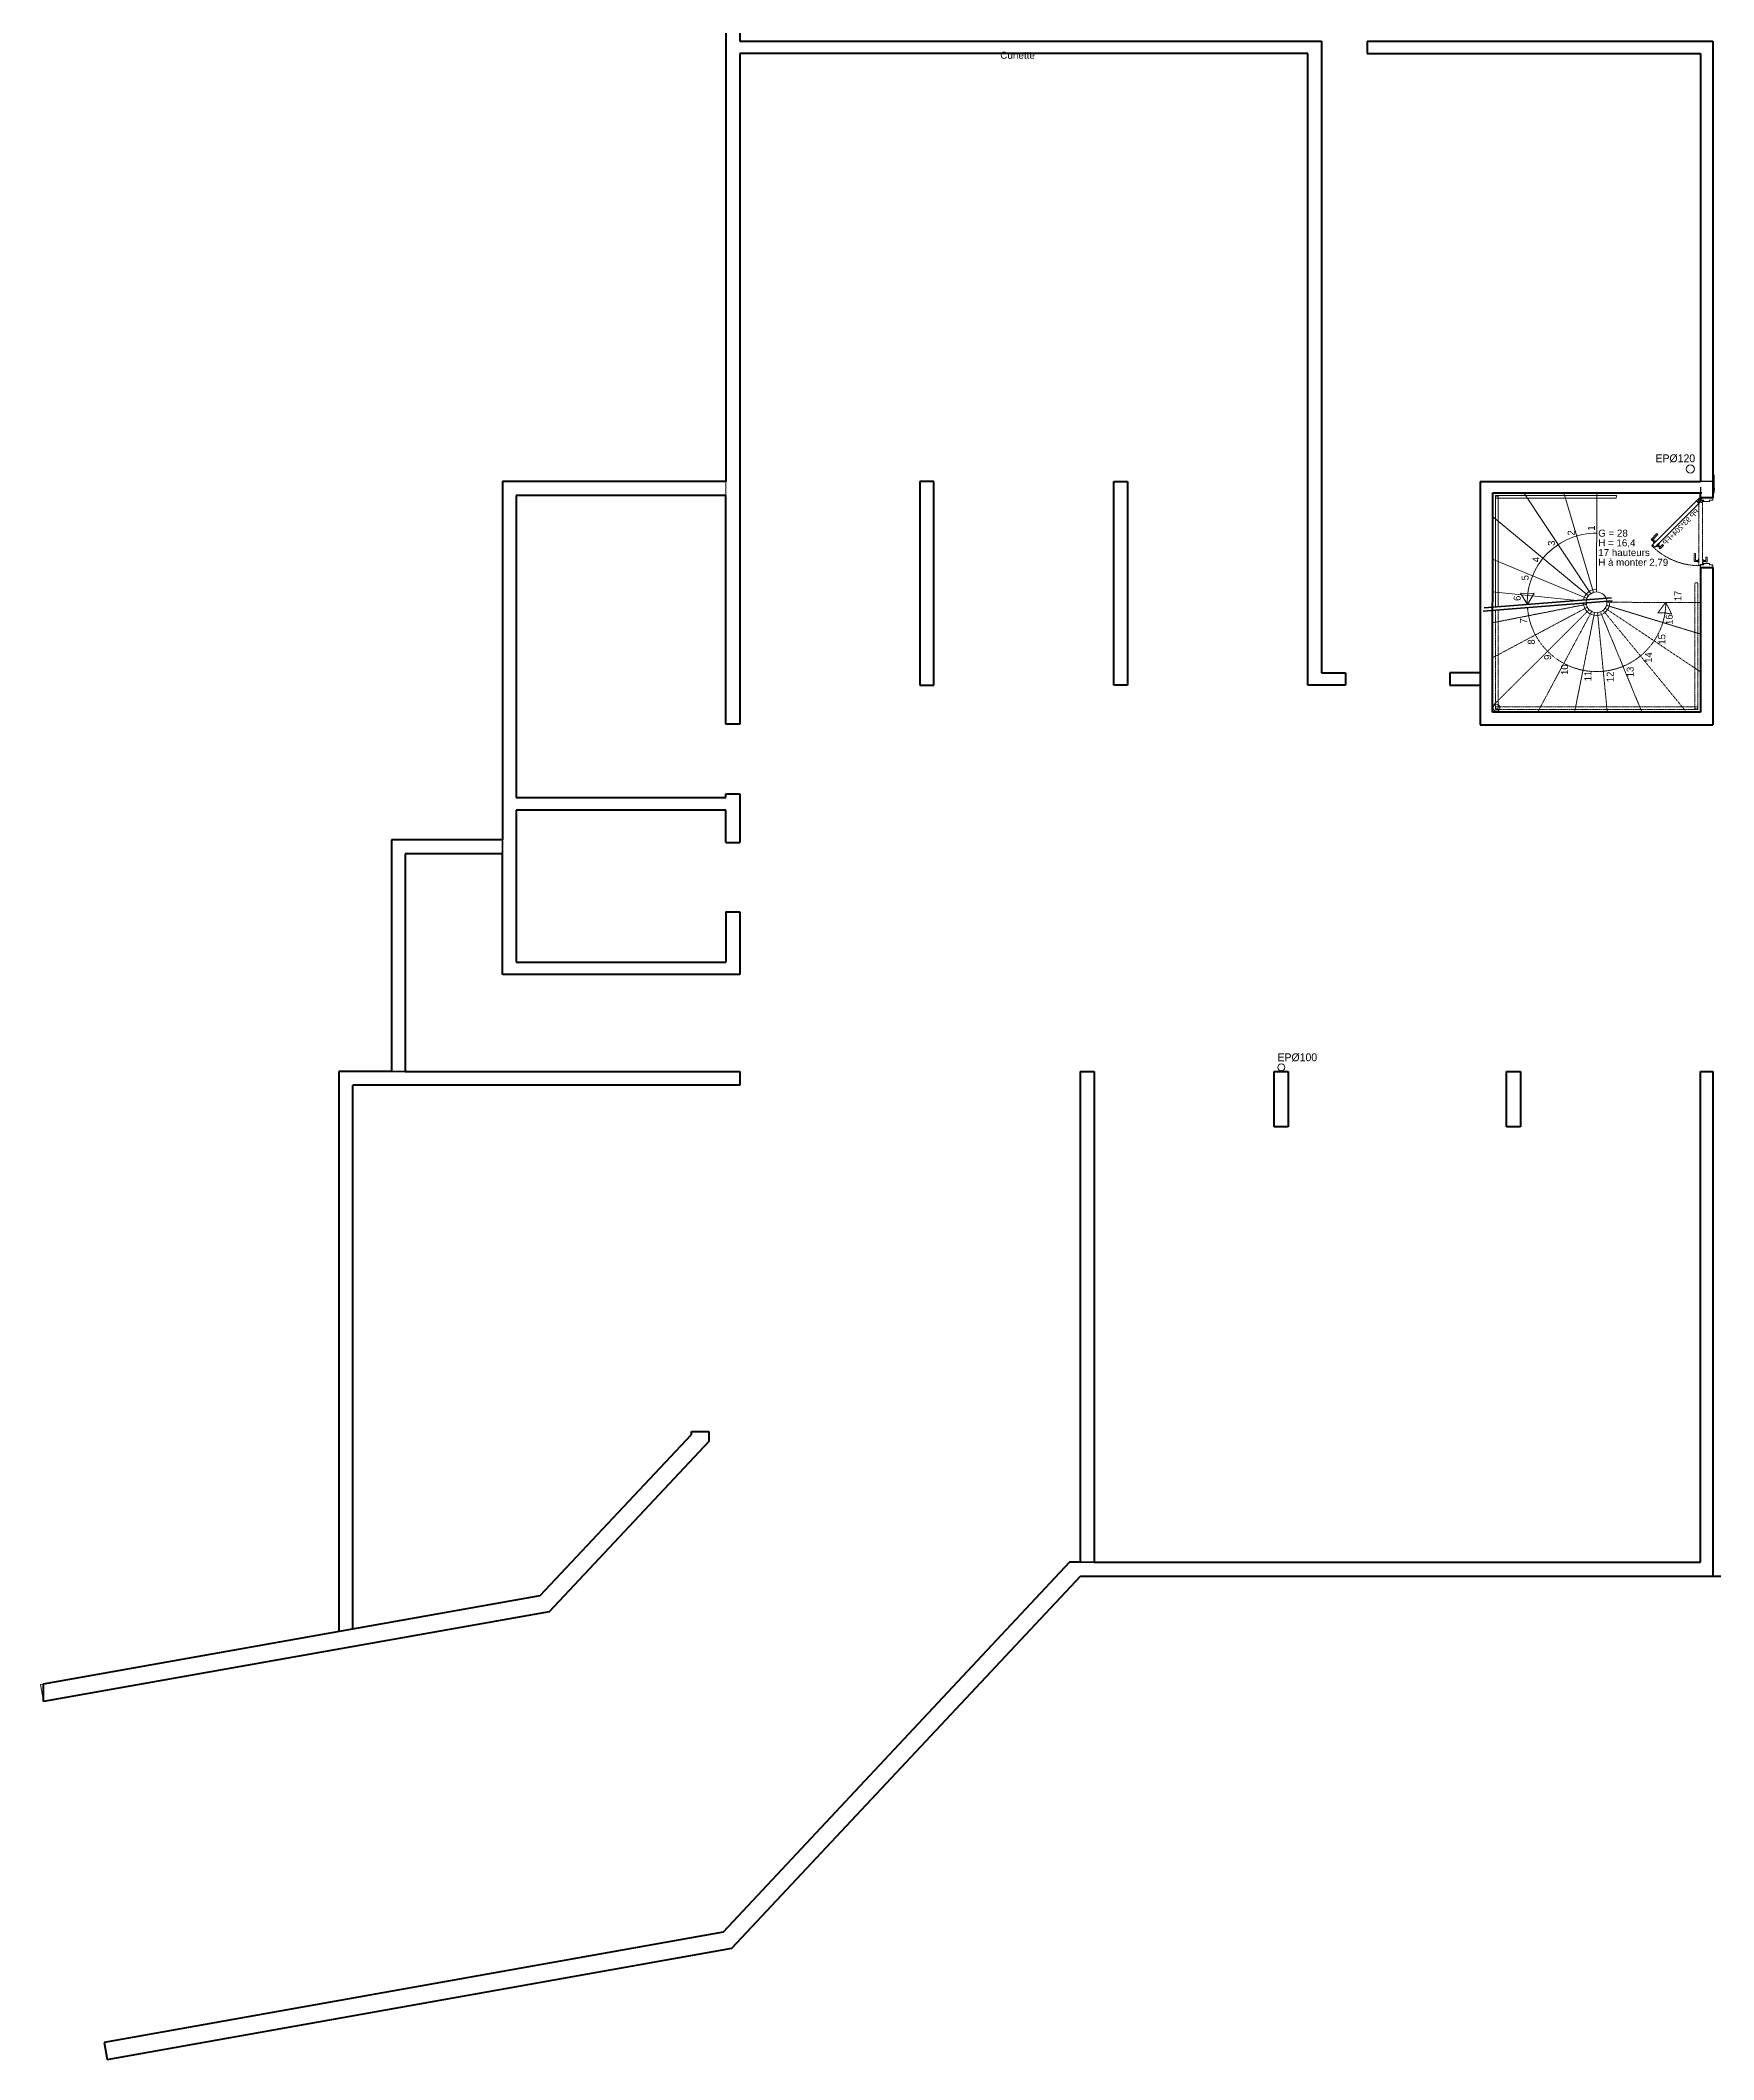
# Model space of a CAD drawing. Header units: centimetres. Extents: x 16433 to 114398, y -50094 to -12305.
# Drawn here: x 38972 to 41388, y -33911 to -30996 of the extents above; entities that cross this region are included whole.
import ezdxf

# ---------------------------------------------------------------- set-up
doc = ezdxf.new("R2010")
doc.units = ezdxf.units.CM
doc.header["$LTSCALE"] = 0.5
doc.linetypes.add('Style de ligne -16', pattern=[0.192476, 0.123031, -0.069444])
doc.layers.get('0').update_dxf_attribs({"linetype": 'CONTINUOUS'})
doc.layers.add('01_murs_coup', color=5, linetype='CONTINUOUS', lineweight=60)
doc.layers.add('3-BAT C-Niveau -2', color=7, linetype='CONTINUOUS')
doc.styles.add('Century Gothic', font='GOTHIC.TTF')
doc.styles.add('Futura Book', font='')
doc.styles.add('Futura Std Book', font='')
doc.styles.add('Helvetica', font='')
doc.styles.get('Futura Book').set_extended_font_data('Futura Book')
doc.styles.get('Futura Std Book').set_extended_font_data('Futura Std Book')
doc.styles.get('Helvetica').set_extended_font_data('Helvetica')

# ---------------------------------------------------------------- blocks, each defined once
blk = doc.blocks.new('Groupe-148-1')
at = {"color": 7, "linetype": 'Continuous', "lineweight": 5}
blk.add_circle((13357.1, -46048.5), 5, dxfattribs=at)
blk = doc.blocks.new('Groupe-149-1')
at = {"color": 7}
blk.add_blockref('Groupe-148-1', (0, 0), dxfattribs=at)
at = {"color": 7, "insert": (13376, -46039.3), "char_height": 11.327, "width": 67.21, "attachment_point": 1, "rotation": 280.7236, "line_spacing_factor": 0.962448, "style": 'Futura Std Book'}
blk.add_mtext('\\pt10.767,21.907,32.861,43.815,54.768;EPØ100', dxfattribs=at)
blk = doc.blocks.new('Groupe-157-1')
at = {"color": 7, "linetype": 'Continuous', "lineweight": 13}
for p, q in [((14313.8, -46501.5), (14288.1, -46506.3)), ((14314.1, -46503.4), (14288.5, -46508.3))]:
    blk.add_line(p, q, dxfattribs=at)
at = {"color": 7, "linetype": 'Continuous', "lineweight": 13, "flags": 128}
blk.add_lwpolyline([(14294.7, -46505.1), (14295.1, -46507.1), (14288.5, -46508.3), (14288.1, -46506.3)], close=True, dxfattribs=at)
at = {"color": 7, "linetype": 'Continuous', "lineweight": 25, "flags": 128}
blk.add_lwpolyline([(14313.8, -46501.5), (14310.2, -46502.2), (14310.5, -46504.1), (14314.1, -46503.4)], dxfattribs=at)
blk = doc.blocks.new('Groupe-194-1')
at = {"color": 7, "linetype": 'Continuous', "lineweight": 5}
for p, q in [((13339.8, -45235.6), (13343.5, -45255.3)), ((13202.2, -45261.7), (13205.9, -45281.3))]:
    blk.add_line(p, q, dxfattribs=at)
blk = doc.blocks.new('Groupe-198-1')
at = {"color": 7, "linetype": 'Continuous', "lineweight": 5}
blk.add_circle((14315.8, -46467.9), 6, dxfattribs=at)
at = {"color": 7, "insert": (14327.2, -46414.6), "char_height": 11.327, "width": 67.21, "attachment_point": 1, "rotation": 280.7236, "line_spacing_factor": 0.962448, "style": 'Futura Std Book'}
blk.add_mtext('\\pt10.767,21.828,32.736,43.645,54.564,65.473,76.381,87.301;EPØ120', dxfattribs=at)
blk = doc.blocks.new('Porte 93 +FP')
at = {"color": 7, "linetype": 'Continuous', "lineweight": 5}
blk.add_line((1.2, 8.6), (1.2, 9.5), dxfattribs=at)
at = {"color": 7, "linetype": 'Continuous', "lineweight": 18}
blk.add_line((8.2, 11.3), (4.6, 14.8), dxfattribs=at)
at = {"color": 8, "linetype": 'Style de ligne -16', "lineweight": 18, "true_color": 0x808080}
blk.add_line((6.8, 6.1), (6.8, 11.1), dxfattribs=at)
at = {"color": 7, "linetype": 'Continuous', "lineweight": 13, "flags": 128}
for points in [[(1.6, 11.8), (2.6, 10.7), (3.9, 12), (6.4, 9.5), (71.5, 74.6), (69, 77.1), (70.3, 78.3), (69.2, 79.4)], [(0, -9), (0, 9), (3.6, 9), (3.6, 4.2), (4.1, 4.2), (4.1, 5.3), (5.4, 5.3), (5.4, -4.2), (3.6, -4.2), (3.6, -9)], [(100.5, 9), (97, 9), (97, 4.2), (96.5, 4.2), (96.5, 5.3), (95.2, 5.3), (95.2, -4.2), (97, -4.2), (97, -9), (100.5, -9)]]:
    blk.add_lwpolyline(points, close=True, dxfattribs=at)
at = {"color": 7, "linetype": 'Continuous', "lineweight": 18, "flags": 128}
for points in [[(60.2, 80.3), (61.6, 78.8), (53.1, 70.3), (51.7, 71.8)], [(61.4, 78.7), (64.2, 75.9), (63.1, 74.8), (60.3, 77.6)], [(65.3, 77), (66.1, 76.3), (62.7, 72.9), (62, 73.7)], [(67, 68.6), (66.3, 69.4), (69.6, 72.7), (70.4, 71.9)], [(69, 62.2), (67.6, 63.6), (72.5, 68.6), (74, 67.2)], [(70.9, 67), (68.2, 69.8), (69.2, 70.8), (72, 68.1)], [(3.6, 4.3), (3.6, 5.8), (3.8, 5.9), (4.5, 5.9), (4.9, 5.5), (4.9, 5.4), (4, 5.4), (4, 4.3)], [(4.4, 11.5), (5, 12.1), (6.4, 10.8), (5.7, 10.2)], [(96.9, 4.3), (96.9, 5.8), (96.7, 5.9), (96.1, 5.9), (95.6, 5.5), (95.6, 5.4), (96.6, 5.4), (96.6, 4.3)]]:
    blk.add_lwpolyline(points, close=True, dxfattribs=at)
at = {"color": 7, "linetype": 'Continuous', "lineweight": 5, "flags": 128}
for points in [[(0.5, 9), (2.5, 9), (2.5, 8.6), (0.5, 8.6)], [(0.6, 8.6), (1.2, 8.6), (1.2, 6.9), (0.6, 6.9)], [(1.2, 8.6), (1.8, 8.6), (1.8, 6.9), (1.2, 6.9)]]:
    blk.add_lwpolyline(points, close=True, dxfattribs=at)
for points in [[(0.8, 9), (0.8, 9.8, 0.143165), (1.2, 9.7, 0.143165), (1.6, 9.8), (1.6, 9)], [(2.3, 11), (1.9, 10.5, 0.143165), (1.7, 10.9, 0.143165), (1.3, 11.1), (1.8, 11.5)], [(2.4, 10), (1.8, 10, 0.143165), (1.9, 10.4, 0.143165), (1.8, 10.8), (2.4, 10.8)]]:
    blk.add_lwpolyline(points, format="xyb", close=True, dxfattribs=at)
at = {"color": 8, "linetype": 'Style de ligne -16', "lineweight": 18, "true_color": 0x808080, "flags": 128}
for points in [[(2.4, 11.1), (2.4, 9.6), (4.2, 9.6), (4.2, 6.1), (96.3, 6.1), (96.3, 9.6), (98.1, 9.6), (98.1, 11.1)], [(4.2, 8.9), (5.2, 8.9), (5.2, 7), (4.2, 7)], [(80.3, 16.1), (80.3, 18.1), (92.3, 18.1), (92.3, 16.1)], [(85.8, -0.9), (85.8, 1.1), (92.8, 1.1), (92.8, -0.9)], [(88.9, 11.1), (88.9, 12.2), (93.6, 12.2), (93.6, 11.1)], [(88.9, 5), (88.9, 6.1), (93.6, 6.1), (93.6, 5)], [(90.5, 12.2), (90.5, 16.1), (92, 16.1), (92, 12.2)], [(90.5, 1.1), (90.5, 5), (92, 5), (92, 1.1)]]:
    blk.add_lwpolyline(points, close=True, dxfattribs=at)
blk.add_lwpolyline([(3.9, 9), (3.4, 9.2), (2.5, 9.2), (2.5, 9.5), (3.3, 9.5), (4, 9.2), (4, 9)], dxfattribs=at)
at = {"color": 7, "linetype": 'Continuous', "lineweight": 18, "flags": 128}
blk.add_lwpolyline([(4.1, 11.4), (3.6, 11.1), (3, 10.5), (2.8, 10.7), (3.3, 11.2), (4, 11.5), (4.1, 11.4)], dxfattribs=at)
at = {"color": 7, "linetype": 'Continuous', "lineweight": 5}
for radius in [0.689, 0.429]:
    blk.add_circle((1.2, 10.4), radius, dxfattribs=at)
at = {"color": 8, "linetype": 'Style de ligne -16', "lineweight": 18, "true_color": 0x808080}
blk.add_arc((1.2, 10.4), 96.9, 0.4199, 44.5328, dxfattribs=at)
at = {"color": 7, "insert": (15.1, 15.5), "char_height": 7.552, "width": 89.757, "attachment_point": 1, "rotation": 45, "line_spacing_factor": 0.962448, "style": 'Futura Book'}
blk.add_mtext('\\pt26.348,52.273;PP 93*204+FP', dxfattribs=at)
blk = doc.blocks.new('Groupe-141-1')
at = {"color": 7, "linetype": 'Style de ligne -16', "lineweight": 13}
for p, q in [((14120.1, -46468.9), (14103, -46460.5)), ((14103, -46460.5), (14104.8, -46470.4)), ((14105, -46480.4), (14104.8, -46470.4)), ((14120.1, -46468.9), (14105, -46480.4))]:
    blk.add_line(p, q, dxfattribs=at)
blk = doc.blocks.new('Groupe-142-1')
at = {"color": 7, "linetype": 'Continuous', "lineweight": 13}
for p, q in [((14080, -46273.1), (14094, -46260.3)), ((14094, -46260.3), (14095.1, -46270.2)), ((14080, -46273.1), (14097.7, -46279.8)), ((14097.7, -46279.8), (14095.1, -46270.2))]:
    blk.add_line(p, q, dxfattribs=at)
blk = doc.blocks.new('Groupe-143-1')
at = {"color": 7, "linetype": 'Continuous', "lineweight": 13}
for p, q in [((14108.7, -46357.6), (14195.2, -46200.3)), ((14099, -46342.9), (14088.4, -46220.5)), ((14104.6, -46356.1), (14135, -46211.7)), ((14112.2, -46360.3), (14237.4, -46238.1)), ((14114.8, -46363.8), (14248.1, -46294.7)), ((14116.5, -46367.9), (14257.1, -46341.8))]:
    blk.add_line(p, q, dxfattribs=at)
at = {"color": 7, "linetype": 'Style de ligne -16', "lineweight": 13}
for p, q in [((14095.9, -46356.8), (14044.6, -46228.8)), ((14089.1, -46362.3), (13926.7, -46251.2)), ((14092.1, -46359), (13995.1, -46238.2)), ((14086.9, -46366.1), (13929.6, -46316.6)), ((14086.5, -46370.6), (13939.6, -46369)), ((14087.1, -46374.9), (13948.4, -46415.5)), ((14088.9, -46378.9), (13957.7, -46464.7)), ((14091.8, -46382.2), (13969.7, -46528.1)), ((14095.3, -46385.1), (14030.8, -46536.8)), ((14099.9, -46385.6), (14084.4, -46526.6)), ((14104.3, -46385.5), (14129.4, -46518.1))]:
    blk.add_line(p, q, dxfattribs=at)
at = {"color": 7, "linetype": 'Continuous', "lineweight": 35}
for p, q in [((14058.7, -46212.1), (14107.9, -46392.4)), ((14063.6, -46212.8), (14112, -46390.5))]:
    blk.add_line(p, q, dxfattribs=at)
at = {"color": 7, "linetype": 'Continuous', "lineweight": 13, "flags": 128}
blk.add_lwpolyline([(14067.9, -46228.5), (14224.9, -46198.7), (14225.6, -46202.7), (14068.9, -46232.4)], dxfattribs=at)
blk.add_lwpolyline([(14254.4, -46370.8), (14221.9, -46199.3), (14225.9, -46198.6), (14258.4, -46370.1)], close=True, dxfattribs=at)
at = {"color": 7, "linetype": 'Style de ligne -16', "lineweight": 13, "flags": 128}
blk.add_lwpolyline([(14064.5, -46233.2), (13924, -46259.8), (13923.2, -46255.9), (14063.4, -46229.3)], dxfattribs=at)
for points in [[(13976.6, -46543), (13922.3, -46256.1), (13926.2, -46255.4), (13980.6, -46542.2)], [(13977.6, -46542.8), (13976.9, -46538.9), (14155.4, -46505), (14156.1, -46509)]]:
    blk.add_lwpolyline(points, close=True, dxfattribs=at)
at = {"color": 7, "linetype": 'Continuous', "lineweight": 13}
blk.add_circle((14101.5, -46370.7), 15, dxfattribs=at)
at = {"color": 7, "linetype": 'Style de ligne -16', "lineweight": 13}
blk.add_arc((14101.5, -46370.7), 100, 104.9694, 280.7243, dxfattribs=at)
at = {"color": 7, "linetype": 'Continuous', "lineweight": 13}
blk.add_arc((14101.5, -46370.7), 100, 10.5295, 102.3869, dxfattribs=at)
at = {"color": 7, "linetype": 'Continuous', "lineweight": 5}
for start, end in [(103.8165, 280.7243), (10.5295, 90.0534)]:
    blk.add_arc((14101.5, -46370.7), 19, start, end, dxfattribs=at)
at = {"color": 7}
for name in ['Groupe-142-1', 'Groupe-141-1']:
    blk.add_blockref(name, (0, 0), dxfattribs=at)
at = {"color": 7, "char_height": 10.106, "attachment_point": 1, "rotation": 11.3343, "line_spacing_factor": 1.026243, "style": 'Century Gothic'}
for s, insert, width in [('\\pt3.6249,7.0931,10.641,14.188;6', (14081.2, -46252.8), 7.82), ('\\pt3.6249,7.0931,10.641;5', (14112.5, -46258.5), 7.82), ('\\pt3.6249,7.0931,10.641,14.188,17.735;8', (14023.1, -46284.6), 17.303), ('\\pt3.6249,7.0931,10.641,14.188;7', (14050.9, -46268.1), 7.82), ('\\pt3.6249,7.2568,10.641,14.188;4', (14141.1, -46269), 7.82), ('\\pt3.6249,6.6525,9.9793,13.309,16.634;3', (14168.5, -46286.6), 7.82), ('\\pt3.6249,7.0931,10.641,14.188,17.735,21.282;9', (14005.8, -46311.8), 7.82), ('\\pt3.6249,7.2568,10.682,14.249;2', (14188.5, -46311.8), 7.82), ('\\pt3.6249,7.0931,10.641,14.188,17.735,21.282;10', (13989, -46340), 15.641), ('\\pt3.6249,7.2568,10.682;1', (14200.8, -46339.2), 7.82), ('\\pt3.6249,7.0931,10.641,14.188,17.735,21.282;11', (13986.2, -46374.7), 15.641), ('\\pt3.6249,7.0931,10.641,14.188,17.735,21.282;12', (13991, -46406.6), 15.641), ('\\pt3.6249,7.0931,10.641,14.188,17.735,21.282;13', (14003.3, -46433.6), 15.641), ('\\pt3.6249,7.0931,10.641,14.188,17.735,21.282;14', (14028.8, -46455.7), 15.641), ('\\pt3.6249,7.0931,10.641,14.188,17.735,21.282;15', (14058.2, -46469.9), 15.641), ('\\pt3.6249,7.0931,10.641,14.188,17.735,21.282;16', (14088.1, -46475), 15.641), ('\\pt3.6249,7.4448,11.167,14.886,18.615;17', (14124, -46480.8), 15.641)]:
    blk.add_mtext(s, dxfattribs=dict(at, insert=insert, width=width))

msp = doc.modelspace()

# ---------------------------------------------------------------- linework, layer by layer
at = {"color": 7, "linetype": 'Continuous', "lineweight": 25}
for p, q in [((41050.773, -31633.45), (41050.773, -31984.459)), ((41050.773, -31633.45), (41050.773, -31984.459)), ((41068.773, -31649.454), (41068.773, -31966.459)), ((41068.773, -31649.454), (41068.773, -31966.459)), ((41368.772, -31641.523), (41368.772, -31649.521)), ((41368.772, -31656.655), (41368.772, -31649.521)), ((41368.772, -31656.655), (41368.772, -31659.523)), ((41386.772, -31656.655), (41368.772, -31656.655)), ((41386.772, -31656.655), (41386.771, -31633.525)), ((41386.772, -31656.655), (41386.771, -31633.525)), ((41368.774, -31966.459), (41368.772, -31757.182)), ((41386.772, -31757.182), (41368.772, -31757.182)), ((41368.774, -31966.459), (41368.772, -31757.182)), ((41386.774, -31984.459), (41386.772, -31757.182)), ((41386.774, -31984.459), (41386.772, -31757.182)), ((41068.773, -31966.459), (41368.774, -31966.459)), ((41068.773, -31966.459), (41368.774, -31966.459)), ((41050.773, -31984.459), (41386.774, -31984.459)), ((41050.773, -31984.459), (41386.774, -31984.459))]:
    msp.add_line(p, q, dxfattribs=at)
at = {"color": 7, "linetype": 'Continuous', "lineweight": 18}
for p, q in [((41050.773, -31633.45), (41386.771, -31633.525)), ((41068.773, -31649.454), (41368.772, -31649.521))]:
    msp.add_line(p, q, dxfattribs=at)
at = {"color": 7, "linetype": 'Continuous', "lineweight": 5}
for p, q in [((41050.773, -31633.45), (41386.771, -31633.525)), ((41068.773, -31649.454), (41368.772, -31649.521))]:
    msp.add_line(p, q, dxfattribs=at)
at = {"layer": '01_murs_coup'}
for p, q in [((39961.786, -30909.435), (39961.786, -31633.45)), ((39981.786, -30927.435), (39981.786, -30997.435)), ((39981.786, -30997.435), (40821.786, -30997.435)), ((40801.786, -31015.435), (39981.786, -31015.435)), ((39981.786, -31015.435), (39981.786, -31983.578)), ((40801.786, -31927.452), (40801.786, -31015.435)), ((40821.786, -30997.435), (40821.786, -31909.452)), ((40887.536, -30997.435), (40887.536, -31015.435)), ((40887.536, -30997.435), (41386.759, -30997.435)), ((40887.536, -31015.435), (41368.909, -31015.435)), ((41368.909, -31015.435), (41368.771, -31633.433)), ((41386.759, -30997.435), (41386.772, -31656.655)), ((39961.786, -31633.45), (39639.171, -31633.45)), ((39639.171, -31633.45), (39639.171, -32150.537)), ((39961.786, -31653.45), (39659.171, -31653.45)), ((39659.171, -31653.45), (39659.171, -32089.655)), ((39961.786, -31983.578), (39961.786, -31653.45)), ((40241.786, -31633.307), (40241.786, -31927.455)), ((40261.786, -31633.307), (40241.786, -31633.307)), ((40261.786, -31927.455), (40261.786, -31633.307)), ((40521.786, -31633.307), (40541.786, -31633.307)), ((40521.786, -31927.455), (40521.786, -31633.307)), ((40541.786, -31633.307), (40541.786, -31927.455)), ((41368.622, -31633.521), (41050.773, -31633.521)), ((41050.773, -31633.521), (41050.773, -31984.459)), ((41068.773, -31966.459), (41068.843, -31649.454)), ((41068.843, -31649.454), (41370.83, -31649.452)), ((41368.772, -31656.655), (41368.773, -31649.521)), ((41386.772, -31656.655), (41368.772, -31656.655)), ((41368.772, -31757.182), (41368.774, -31966.459)), ((41368.772, -31757.182), (41386.772, -31757.182)), ((41386.772, -31757.182), (41386.772, -31984.459)), ((40821.786, -31909.452), (40856.402, -31909.452)), ((40856.402, -31909.452), (40856.402, -31927.452)), ((41050.773, -31909.452), (41006.954, -31909.452)), ((41006.954, -31909.452), (41006.954, -31927.452)), ((40241.786, -31927.455), (40261.786, -31927.455)), ((40541.786, -31927.455), (40521.786, -31927.455)), ((40856.402, -31927.452), (40801.786, -31927.452)), ((41006.954, -31927.452), (41050.773, -31927.452)), ((41368.774, -31966.459), (41068.773, -31966.459)), ((39981.786, -31983.578), (39961.786, -31983.578)), ((41050.773, -31984.459), (41386.774, -31984.459)), ((39659.171, -32089.655), (39961.786, -32089.655)), ((39961.786, -32089.655), (39961.786, -32084.106)), ((39961.786, -32084.106), (39981.786, -32084.106)), ((39981.786, -32084.106), (39981.786, -32154.155)), ((39961.786, -32107.655), (39659.171, -32107.655)), ((39659.171, -32107.655), (39659.171, -32326.915)), ((39961.786, -32154.155), (39961.786, -32107.655)), ((39639.171, -32150.537), (39478.924, -32150.537)), ((39478.924, -32150.537), (39478.924, -32484.915)), ((39639.171, -32170.537), (39498.924, -32170.537)), ((39498.924, -32170.537), (39498.924, -32484.915)), ((39639.171, -32344.915), (39639.171, -32170.537)), ((39961.786, -32154.155), (39981.786, -32154.155)), ((39961.786, -32254.682), (39981.786, -32254.682)), ((39961.786, -32254.682), (39961.786, -32326.915)), ((39981.786, -32254.682), (39981.786, -32344.915)), ((39659.171, -32326.915), (39961.786, -32326.915)), ((39981.786, -32344.915), (39639.171, -32344.915)), ((39478.924, -32484.915), (39403.034, -32484.915)), ((39403.034, -32484.915), (39403.034, -33293.37)), ((39498.924, -32484.915), (39981.786, -32485.106)), ((39981.786, -32484.915), (39981.786, -32504.915)), ((40473.371, -32484.915), (40493.371, -32484.915)), ((40473.371, -32484.915), (40473.371, -33193.435)), ((40493.371, -32484.915), (40493.371, -33193.435)), ((40753.371, -32484.915), (40773.371, -32484.915)), ((40753.371, -32564.915), (40753.371, -32484.915)), ((40773.371, -32484.915), (40773.374, -32564.915)), ((41088.786, -32484.915), (41108.786, -32484.915)), ((41088.786, -32564.915), (41088.786, -32484.915)), ((41108.786, -32484.915), (41108.788, -32564.915)), ((41368.786, -33193.435), (41368.786, -32484.915)), ((41368.786, -32484.915), (41386.786, -32484.915)), ((41386.786, -32484.915), (41386.786, -33213.435)), ((39981.786, -32504.915), (39423.034, -32504.915)), ((39423.034, -33289.814), (39423.034, -32504.915)), ((40773.374, -32564.915), (40753.371, -32564.915)), ((41108.788, -32564.915), (41088.786, -32564.915)), ((39693.899, -33241.657), (39912.022, -33009.149)), ((39937.022, -33019.04), (39706.45, -33264.817)), ((39912.022, -33009.149), (39912.022, -33004.915)), ((39912.022, -33004.915), (39937.022, -33004.915)), ((39937.022, -33004.915), (39937.022, -33019.04)), ((40458.042, -33193.435), (39957.645, -33727.415)), ((40473.371, -33193.435), (40458.042, -33193.435)), ((40493.371, -33193.435), (41368.786, -33193.435)), ((39970.209, -33750.568), (40473.561, -33213.435)), ((40473.561, -33213.435), (44115.891, -33213.435)), ((38976.503, -33369.203), (39693.899, -33241.657)), ((39706.45, -33264.817), (38976.503, -33394.595)), ((38976.503, -33394.595), (38976.503, -33369.203)), ((39957.645, -33727.415), (39064.025, -33886.867)), ((39068.416, -33911.478), (39970.209, -33750.568)), ((39064.025, -33886.867), (39068.416, -33911.478))]:
    msp.add_line(p, q, dxfattribs=at)
at = {"layer": '3-BAT C-Niveau -2', "color": 7, "linetype": 'Continuous', "lineweight": 18}
for p, q in [((39961.786, -31983.578), (39961.786, -30909.435)), ((39961.786, -32089.655), (39961.786, -32084.106)), ((39961.786, -32154.155), (39961.786, -32107.655)), ((39937.022, -33019.04), (39706.45, -33264.817)), ((39937.022, -33004.915), (39937.022, -33019.04)), ((40473.561, -33213.435), (39970.209, -33750.568)), ((39706.45, -33264.817), (38976.503, -33394.595)), ((39970.209, -33750.568), (39068.416, -33911.478))]:
    msp.add_line(p, q, dxfattribs=at)
at = {"layer": '3-BAT C-Niveau -2', "color": 7, "linetype": 'Continuous', "lineweight": 5}
for p, q in [((39961.786, -31631.45), (39961.786, -30909.435)), ((39981.786, -30997.435), (39981.786, -30927.435)), ((39981.786, -31983.578), (39981.786, -31015.435)), ((40529.286, -31015.455), (40534.286, -31015.455)), ((40801.786, -31927.452), (40801.786, -31015.435)), ((40821.786, -31909.452), (40821.786, -30997.435)), ((39639.171, -32251.915), (39639.171, -31633.45)), ((39639.171, -31633.45), (39961.786, -31633.45)), ((39659.171, -31653.45), (39961.786, -31653.45)), ((39659.171, -32089.655), (39659.171, -31653.45)), ((39961.786, -31633.45), (39961.786, -31651.45)), ((39961.786, -31633.45), (39961.786, -31653.45)), ((39961.786, -31983.578), (39961.786, -31653.45)), ((40261.786, -31633.307), (40241.786, -31633.307)), ((40241.786, -31927.455), (40241.786, -31633.307)), ((40261.786, -31927.455), (40261.786, -31633.307)), ((40541.786, -31633.307), (40521.786, -31633.307)), ((40521.786, -31927.455), (40521.786, -31633.307)), ((40541.786, -31927.455), (40541.786, -31633.307)), ((40261.786, -31927.455), (40241.786, -31927.455)), ((40541.786, -31927.455), (40521.786, -31927.455)), ((39981.786, -31983.578), (39961.786, -31983.578)), ((39981.786, -32084.106), (39961.786, -32084.106)), ((39961.786, -32089.655), (39961.786, -32084.106)), ((39981.786, -32154.155), (39981.786, -32084.106)), ((39659.171, -32326.915), (39659.171, -32107.655)), ((39961.786, -32154.155), (39961.786, -32107.655)), ((39639.171, -32150.537), (39478.924, -32150.537)), ((39478.924, -32150.537), (39478.924, -32484.724)), ((39639.171, -32170.537), (39498.924, -32170.537)), ((39498.924, -32170.537), (39498.924, -32484.724)), ((39639.171, -32344.915), (39639.171, -32271.915)), ((39403.034, -32484.915), (39403.034, -33293.37)), ((39639.171, -32484.915), (39403.034, -32484.915)), ((39961.786, -32484.915), (39659.171, -32484.915)), ((40493.371, -32484.915), (40473.371, -32484.915)), ((40473.371, -33193.435), (40473.371, -32484.915)), ((40493.371, -33193.435), (40493.371, -32484.915)), ((40773.371, -32484.915), (40753.371, -32484.915)), ((40753.371, -32564.915), (40753.371, -32484.915)), ((40773.371, -32564.915), (40773.371, -32484.915)), ((41108.786, -32484.915), (41088.786, -32484.915)), ((41088.786, -32564.915), (41088.786, -32484.915)), ((41108.786, -32564.915), (41108.786, -32484.915)), ((39423.034, -32504.915), (39423.034, -33289.814)), ((39981.786, -32504.915), (39423.034, -32504.915)), ((40493.371, -32517.434), (40493.371, -32522.434)), ((41088.786, -32517.434), (41088.786, -32522.434)), ((40773.371, -32564.915), (40753.371, -32564.915)), ((40768.363, -32564.915), (40773.363, -32564.915)), ((41108.786, -32564.915), (41088.786, -32564.915)), ((41103.369, -32564.915), (41108.369, -32564.915)), ((39912.022, -33009.149), (39693.899, -33241.657)), ((39937.022, -33019.04), (39706.45, -33264.817)), ((39912.022, -33004.915), (39912.022, -33009.149)), ((39912.022, -33004.915), (39937.022, -33004.915)), ((39937.022, -33004.915), (39937.022, -33019.04)), ((40458.042, -33193.435), (39957.645, -33727.415)), ((41368.786, -33193.435), (40458.042, -33193.435)), ((40768.382, -33193.435), (40773.382, -33193.435)), ((41103.387, -33193.435), (41108.387, -33193.435)), ((40473.561, -33213.435), (39970.209, -33750.568)), ((41386.801, -33213.435), (40473.561, -33213.435)), ((39693.899, -33241.657), (39421.034, -33290.169)), ((39706.45, -33264.817), (38976.503, -33394.595)), ((39403.034, -33293.37), (38972.127, -33369.981)), ((38972.127, -33369.981), (38976.503, -33394.595)), ((39957.645, -33727.415), (39064.025, -33886.867)), ((39970.209, -33750.568), (39068.416, -33911.478)), ((39064.025, -33886.867), (39068.416, -33911.478))]:
    msp.add_line(p, q, dxfattribs=at)
at = {"layer": '3-BAT C-Niveau -2', "color": 7, "linetype": 'Continuous', "lineweight": 13}
for p, q in [((39981.786, -30997.435), (39981.786, -30927.435)), ((39981.786, -31983.578), (39981.786, -31015.435)), ((39981.786, -32154.155), (39981.786, -32084.106)), ((39912.022, -33009.149), (39693.899, -33241.657)), ((39912.022, -33004.915), (39912.022, -33009.149)), ((40458.042, -33193.435), (39957.645, -33727.415)), ((39693.899, -33241.657), (38972.127, -33369.981)), ((39957.645, -33727.415), (39064.025, -33886.867))]:
    msp.add_line(p, q, dxfattribs=at)
at = {"layer": '3-BAT C-Niveau -2', "color": 7, "linetype": 'Continuous', "lineweight": 25}
for p, q in [((40821.786, -30997.435), (39981.786, -30997.435)), ((40801.786, -31015.435), (39981.786, -31015.435)), ((41386.759, -30997.435), (40887.536, -30997.435)), ((41368.759, -31015.435), (40887.536, -31015.435)), ((41386.771, -31633.432), (41386.759, -30997.435)), ((41386.765, -31329.468), (41386.759, -30997.435)), ((41368.771, -31633.433), (41368.76, -31088.655)), ((41386.771, -31633.432), (41386.766, -31347.468)), ((41386.771, -31633.432), (41368.771, -31633.433)), ((40821.786, -31909.452), (40856.402, -31909.452)), ((40821.786, -31909.452), (40856.402, -31909.452)), ((40856.402, -31927.452), (40856.402, -31909.452)), ((41006.954, -31909.452), (41050.773, -31909.452)), ((41006.954, -31909.452), (41050.773, -31909.452)), ((41006.954, -31927.452), (41006.954, -31909.452)), ((40801.786, -31927.452), (40856.402, -31927.452)), ((40801.786, -31927.452), (40856.402, -31927.452)), ((41006.954, -31927.452), (41050.773, -31927.452)), ((41006.954, -31927.452), (41050.773, -31927.452)), ((39961.786, -32089.655), (39659.171, -32089.655)), ((39961.786, -32089.655), (39659.171, -32089.655)), ((39961.786, -32107.655), (39659.171, -32107.655)), ((39961.786, -32107.655), (39659.171, -32107.655)), ((39961.786, -32326.915), (39659.171, -32326.915)), ((39961.786, -32326.915), (39659.171, -32326.915)), ((39961.786, -32344.915), (39639.171, -32344.915)), ((39961.786, -32344.915), (39639.171, -32344.915)), ((41368.786, -32484.915), (41368.786, -33193.435)), ((41368.786, -32484.915), (41368.786, -33193.435)), ((41368.786, -32484.915), (41386.786, -32484.915)), ((41386.786, -32484.915), (41386.786, -33213.435)), ((41386.786, -32484.915), (41386.786, -33213.435))]:
    msp.add_line(p, q, dxfattribs=at)
at = {"layer": '3-BAT C-Niveau -2', "color": 7, "linetype": 'Continuous', "lineweight": 35}
for p, q in [((40801.786, -31927.452), (40801.786, -31015.435)), ((40821.786, -31909.452), (40821.786, -31015.435)), ((39639.171, -32344.915), (39639.171, -31633.45)), ((39639.171, -31633.45), (39961.786, -31633.45)), ((39659.171, -31653.45), (39961.786, -31653.45)), ((40241.786, -31927.455), (40241.786, -31633.307)), ((40261.786, -31927.455), (40261.786, -31633.307)), ((40521.786, -31927.455), (40521.786, -31633.307)), ((40541.786, -31927.455), (40541.786, -31633.307)), ((39639.171, -32150.537), (39478.924, -32150.537)), ((39478.924, -32150.537), (39478.924, -32484.724)), ((39639.171, -32170.537), (39498.924, -32170.537)), ((39498.924, -32170.537), (39498.924, -32484.724)), ((39403.034, -32484.915), (39403.034, -33293.37)), ((39961.786, -32484.915), (39403.034, -32484.915)), ((40473.371, -33193.435), (40473.371, -32484.915)), ((40493.371, -33193.435), (40493.371, -32484.915)), ((40753.371, -32564.915), (40753.371, -32484.915)), ((40773.371, -32564.915), (40773.371, -32484.915)), ((41088.786, -32564.915), (41088.786, -32484.915)), ((41108.786, -32564.915), (41108.786, -32484.915)), ((39423.034, -32504.915), (39423.034, -33289.814)), ((39981.786, -32504.915), (39423.034, -32504.915)), ((41368.786, -33193.435), (40458.042, -33193.435)), ((41386.786, -33213.435), (40473.561, -33213.435))]:
    msp.add_line(p, q, dxfattribs=at)
at = {"layer": '3-BAT C-Niveau -2', "color": 7, "linetype": 'Continuous', "lineweight": 13}
msp.add_lwpolyline([(40887.536, -30997.435), (40887.536, -31015.435)], dxfattribs=at)
at = {"layer": '3-BAT C-Niveau -2', "color": 7, "linetype": 'Continuous', "lineweight": 9}
msp.add_circle((41074.332, -31959.877), 4.976, dxfattribs=at)

# ---------------------------------------------------------------- block references
at = {"color": 7, "rotation": 79.27640525614329}
msp.add_blockref('Groupe-143-1', (-6965.998, -37034.655), dxfattribs=at)
at = {"color": 7, "xscale": -1, "rotation": 90.0004318861892}
msp.add_blockref('Porte 93 +FP', (41377.772, -31656.655), dxfattribs=at)
at = {"layer": '3-BAT C-Niveau -2', "color": 7, "rotation": 79.27640525614329}
for name in ['Groupe-198-1', 'Groupe-157-1', 'Groupe-194-1', 'Groupe-149-1']:
    msp.add_blockref(name, (-6965.998, -37034.655), dxfattribs=at)

# ---------------------------------------------------------------- texts
at = {"layer": '3-BAT C-Niveau -2', "color": 7, "insert": (40382.919, -31012.742), "char_height": 10.21693, "attachment_point": 2, "line_spacing_factor": 0.834288, "style": 'Helvetica'}
msp.add_mtext('\\pt38.078;Cunette{\\H1.481x;\\P}', dxfattribs=at)
at = {"layer": '3-BAT C-Niveau -2', "color": 7, "insert": (41221.24, -31702.769), "char_height": 10.08724, "width": 138.62749, "attachment_point": 1, "line_spacing_factor": 0.834288, "style": 'Helvetica'}
msp.add_mtext('\\pt38.079,76.471;G = 28\\PH = 16,4\\P17 hauteurs\\PH à monter 2,79\\P', dxfattribs=at)

doc.saveas('drawing.dxf')
